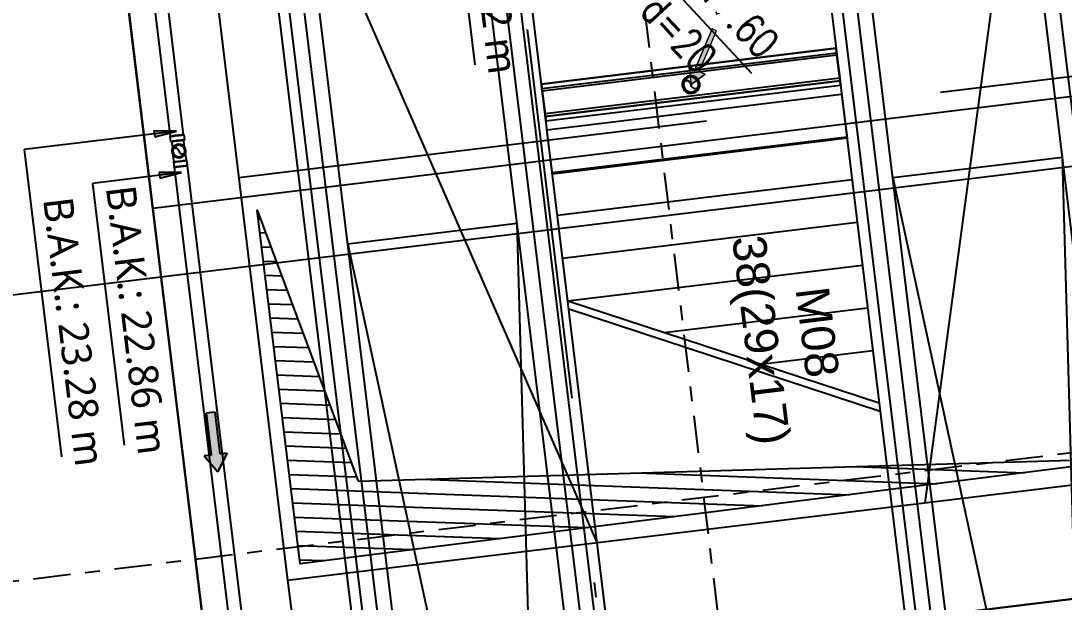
# Model space of a CAD drawing. Header units: millimetres. Extents: x 400382 to 401276, y 4543898 to 4544126.
# Drawn here: x 400469.96 to 400476.99, y 4544082.59 to 4544086.5 of the extents above; entities that cross this region are included whole.
import ezdxf
from ezdxf.enums import TextEntityAlignment as Align

# ---------------------------------------------------------------- set-up
doc = ezdxf.new("R2010")
doc.units = ezdxf.units.MM
for name, pattern in [('ACAD_ISO05W100', [33, 24, -3, 0, -3, 0, -3]), ('AKS', [3, 2.5, -0.25, 0, -0.25]), ('CENTER', [2, 1.25, -0.25, 0.25, -0.25]), ('CONTINU', [0]), ('DASHDOT2', [0.5, 0.25, -0.125, 0, -0.125]), ('HIDDEN', [0.375, 0.25, -0.125]), ('HIDDEN2', [4.7625, 3.175, -1.5875])]:
    doc.linetypes.add(name, pattern=pattern)
doc.layers.add('A-DETL-GENF', color=92, linetype='Continuous', lineweight=9)
for name, color, linetype in [('aks prota', 2, 'AKS'), ('boşluk prota', 2, 'Continuous'), ('boşluk taraması prota', 252, 'Continuous'), ('iderzi_PROTA', 3, 'Continuous'), ('kiriş prota', 6, 'Continuous'), ('kolon tarama prota', 252, 'Continuous'), ('merdiven prota', 2, 'Continuous'), ('PRT-AL-TUNEL_EKSENI', 14, 'DASHDOT2'), ('prt-s-taxis', 7, 'Continuous'), ('skesit prota', 7, 'Continuous'), ('st-s_level (kot)', 6, 'Continuous'), ('st-s_levelmark (kot işareti)', 4, 'Continuous'), ('st_s_ölçü', 4, 'Continuous'), ('TARAMA', 8, 'Continuous'), ('temel prota', 6, 'Continuous')]:
    doc.layers.add(name, color=color, linetype=linetype)
doc.styles.add('OLCU', font='romanstw.shx')
doc.styles.add('PRT-MI-a_Arial', font='Arial.ttf', dxfattribs={"height": 30})
doc.styles.add('Segoe UI Light_1', font='', dxfattribs={"height": 200})
doc.styles.get('Segoe UI Light_1').set_extended_font_data('Segoe UI Light')

# ---------------------------------------------------------------- blocks, each defined once
blk = doc.blocks.new('Flow Direction - Flow Direction _25mm_-1035271-_17_70 m  ARA KAT')
at = {"layer": 'TARAMA'}
blk.add_hatch(color=256, dxfattribs=at).paths.add_polyline_path([(0, 0), (-117, -78), (-117, -30), (-400, -30), (-400, 30), (-117, 30), (-117, 78)], flags=0)
for p, q in [((0, 0), (-117, 78)), ((-117, 78), (-117, 30)), ((-117, 78), (0, 0)), ((-117, 30), (-117, 78)), ((-117, 30), (-400, 30)), ((-400, 30), (-400, -30)), ((-117, 30), (-400, 30)), ((-400, 30), (-400, -30)), ((-117, -78), (0, 0)), ((-117, -78), (0, 0)), ((-400, -30), (-117, -30)), ((-117, -30), (-400, -30)), ((-117, -30), (-117, -78)), ((-117, -30), (-117, -78))]:
    blk.add_line(p, q, dxfattribs=at)
blk = doc.blocks.new('Riser Direction1 - Flow Direction _25mm_ 2-2155046-_17_70 m  ARA KAT')
at = {"layer": 'A-DETL-GENF'}
blk.add_hatch(color=256, dxfattribs=at).paths.add_polyline_path([(0, 0), (118, 0), (96, -38.1), (354.9, -187.5), (339.8, -213.5), (81, -64.1), (59, -102.2)], flags=0)
for p, q in [((0, 0), (59, -102.2)), ((118, 0), (0, 0)), ((118, 0), (0, 0)), ((59, -102.2), (0, 0)), ((59, -102.2), (81, -64.1)), ((81, -64.1), (59, -102.2)), ((81, -64.1), (339.8, -213.5)), ((81, -64.1), (339.8, -213.5)), ((96, -38.1), (118, 0)), ((96, -38.1), (118, 0)), ((354.9, -187.5), (96, -38.1)), ((96, -38.1), (354.9, -187.5)), ((339.8, -213.5), (354.9, -187.5)), ((339.8, -213.5), (354.9, -187.5))]:
    blk.add_line(p, q, dxfattribs=at)
blk = doc.blocks.new('17.60 mekanik')
at = {"layer": 'kolon tarama prota'}
for points in [[(136860.78, 66060), (136850.37, 66049.02), (136853.56, 66046.7)], [(136883.54, 66043.51), (136873.12, 66032.53), (136876.32, 66030.21)]]:
    blk.add_hatch(color=256, dxfattribs=at).paths.add_polyline_path(points, flags=0)
for p, q in [((137122.64, 66423.45), (137005.08, 66261.65)), ((137005.08, 66261.65), (137122.64, 66423.45)), ((137007.51, 66259.89), (137125.06, 66421.69)), ((137007.51, 66259.89), (137125.06, 66421.69)), ((137007.51, 66259.89), (137125.06, 66421.69)), ((137007.51, 66259.89), (137125.06, 66421.69)), ((137008.75, 66258.99), (137126.31, 66420.79)), ((137008.75, 66258.99), (137126.31, 66420.79)), ((137122.64, 66423.45), (137122.64, 66423.45)), ((137122.64, 66423.45), (137125.06, 66421.69)), ((137125.06, 66421.69), (137122.64, 66423.45)), ((137125.06, 66421.69), (137125.06, 66421.69)), ((137125.06, 66421.69), (137126.31, 66420.79)), ((137140.43, 66410.52), (137125.06, 66421.69)), ((137125.06, 66421.69), (137125.06, 66421.69)), ((137126.31, 66420.79), (137126.31, 66420.79)), ((137126.31, 66420.79), (137138.82, 66411.7)), ((137021.26, 66249.9), (137138.82, 66411.7)), ((137021.26, 66249.9), (137138.82, 66411.7)), ((137140.43, 66410.52), (137022.88, 66248.72)), ((137022.88, 66248.72), (137140.43, 66410.52)), ((137022.88, 66248.72), (137140.43, 66410.52)), ((137022.88, 66248.72), (137140.43, 66410.52)), ((137025.3, 66246.96), (137142.86, 66408.76)), ((137025.3, 66246.96), (137142.86, 66408.76)), ((137138.82, 66411.7), (137138.82, 66411.7)), ((137138.82, 66411.7), (137140.43, 66410.52)), ((137140.43, 66410.52), (137140.43, 66410.52)), ((137140.43, 66410.52), (137142.86, 66408.76)), ((137142.86, 66408.76), (137140.43, 66410.52)), ((137140.43, 66410.52), (137140.43, 66410.52)), ((137142.86, 66408.76), (137142.86, 66408.76)), ((136821.77, 66341.65), (136964.98, 66237.6)), ((137005.08, 66261.65), (137007.51, 66259.89)), ((137007.51, 66259.89), (137005.08, 66261.65)), ((137005.08, 66261.65), (137005.08, 66261.65)), ((137007.51, 66259.89), (137007.51, 66259.89)), ((137007.51, 66259.89), (137022.88, 66248.72)), ((137008.75, 66258.99), (137007.51, 66259.89)), ((137007.51, 66259.89), (137007.51, 66259.89)), ((137021.26, 66249.9), (137008.75, 66258.99)), ((137008.75, 66258.99), (137008.75, 66258.99)), ((137022.88, 66248.72), (137021.26, 66249.9)), ((137021.26, 66249.9), (137021.26, 66249.9)), ((137022.88, 66248.72), (137022.88, 66248.72)), ((137022.88, 66248.72), (137025.3, 66246.96)), ((137025.3, 66246.96), (137022.88, 66248.72)), ((137022.88, 66248.72), (137022.88, 66248.72)), ((137025.3, 66246.96), (137025.3, 66246.96)), ((136865.84, 66061.88), (136707.39, 66177)), ((136702.1, 66169.72), (136860.55, 66054.6)), ((136860.78, 66060), (136800.03, 65976.39)), ((136860.78, 66060), (136850.37, 66049.02)), ((136853.56, 66046.7), (136860.78, 66060)), ((136850.37, 66049.02), (136853.56, 66046.7)), ((136882.86, 66049.65), (136880.03, 66051.71)), ((137269.87, 65768.38), (136882.82, 66049.59)), ((136883.54, 66043.51), (136848.03, 65994.63)), ((136883.54, 66043.51), (136873.12, 66032.53)), ((136874.65, 66044.3), (136877.48, 66042.25)), ((136876.32, 66030.21), (136883.54, 66043.51)), ((136877.53, 66042.31), (137264.58, 65761.1)), ((136873.12, 66032.53), (136876.32, 66030.21)), ((136848.03, 65994.63), (136991.72, 65890.24)), ((136800.03, 65976.39), (136968.66, 65853.87))]:
    blk.add_line(p, q, dxfattribs=at)
at = {"layer": 'kolon tarama prota', "extrusion": (0, 0, -1)}
for p, q in [((136865.89, 66061.95), (136868.72, 66059.89)), ((136863.33, 66052.48), (136860.5, 66054.54))]:
    blk.add_line(p, q, dxfattribs=at)
at = {"layer": 'kolon tarama prota', "extrusion": (0, 0, -1), "flags": 128}
for points in [[(-136874.08, 66055.4), (-136872.27, 66056.14), (-136870.32, 66055.95), (-136868.68, 66054.88), (-136868.36, 66054.49)], [(-136874.08, 66055.4), (-136873.7, 66055.67), (-136872.61, 66056.47), (-136870.95, 66057.67), (-136868.95, 66059.13), (-136868.43, 66059.5)], [(-136874.99, 66049.68), (-136875.73, 66051.49), (-136875.54, 66053.43), (-136874.47, 66055.07), (-136874.08, 66055.4)], [(-136863.62, 66052.87), (-136865.66, 66051.39), (-136867.43, 66050.1), (-136868.68, 66049.2), (-136869.24, 66048.79), (-136869.27, 66048.77)], [(-136868.36, 66054.49), (-136867.62, 66052.68), (-136867.81, 66050.73), (-136868.87, 66049.09), (-136869.27, 66048.77)], [(-136869.27, 66048.77), (-136871.08, 66048.03), (-136873.02, 66048.22), (-136874.66, 66049.28), (-136874.99, 66049.68)]]:
    blk.add_lwpolyline(points, dxfattribs=at)
at = {"layer": 'kolon tarama prota', "flags": 128}
for points in [[(136868.38, 66054.52), (136869.87, 66055.78), (136871.78, 66056.21), (136873.67, 66055.7), (136874.1, 66055.42)], [(136874.1, 66055.42), (136874.48, 66055.15), (136875.57, 66054.35), (136877.23, 66053.15), (136879.23, 66051.7), (136879.75, 66051.32)], [(136874.1, 66055.42), (136875.36, 66053.93), (136875.79, 66052.02), (136875.28, 66050.13), (136875.01, 66049.7)], [(136869.29, 66048.8), (136868.02, 66050.29), (136867.6, 66052.2), (136868.11, 66054.09), (136868.38, 66054.52)], [(136875.01, 66049.7), (136873.51, 66048.44), (136871.6, 66048.01), (136869.71, 66048.52), (136869.29, 66048.8)], [(136874.93, 66044.69), (136872.89, 66046.18), (136871.12, 66047.46), (136869.87, 66048.37), (136869.31, 66048.78), (136869.29, 66048.8)]]:
    blk.add_lwpolyline(points, dxfattribs=at)
at = {"layer": 'kolon tarama prota'}
for centre, radius, start, end in [((137073.97, 66335.21), 5.9, 144, 324), ((137073.97, 66335.21), 5, 54, 234), ((137073.97, 66335.21), 5, 54, 234), ((137073.97, 66335.21), 5.9, 324, 144), ((137073.97, 66335.21), 5, 234, 54), ((137073.97, 66335.21), 5, 234, 54), ((137075.7, 66337.59), 2.95, 234, 54), ((137072.24, 66332.82), 2.95, 54, 234), ((136871.69, 66052.11), 4.58, 324, 144), ((136871.69, 66052.11), 4.58, 324, 144), ((136871.69, 66052.11), 4.5, 324, 144), ((136871.69, 66052.11), 4.1, 324, 144), ((136873.02, 66053.93), 2.25, 234, 54), ((136871.69, 66052.11), 4.58, 144, 324), ((136871.69, 66052.11), 4.58, 144, 324), ((136871.69, 66052.11), 4.5, 144, 324), ((136871.69, 66052.11), 4.1, 144, 324), ((136870.37, 66050.29), 2.25, 54, 234)]:
    blk.add_arc(centre, radius, start, end, dxfattribs=at)
at = {"layer": 'kolon tarama prota', "extrusion": (0, 0, -1)}
for radius, start, end in [(4.58, 36, 216), (4.58, 36, 216), (4.1, 36, 216), (4.58, 216, 36), (4.58, 216, 36), (4.1, 216, 36)]:
    blk.add_arc((-136871.67, 66052.08), radius, start, end, dxfattribs=at)
for centre, major_axis, start_param, end_param in [((136863.19, 66058.24), (2.69, 3.7), 4.712389, 7.853982), ((136863.19, 66058.24), (2.69, 3.7), 1.570796, 4.712389), ((136866.03, 66056.19), (2.69, 3.7), 1.570796, 4.712389), ((136866.03, 66056.19), (2.41, 3.31), 1.570796, 4.712389), ((136866.03, 66056.19), (2.69, 3.7), 4.712389, 7.853982), ((136866.03, 66056.19), (2.41, 3.31), 4.712389, 7.853982)]:
    blk.add_ellipse(centre, major_axis=major_axis, ratio=0.009989, start_param=start_param, end_param=end_param, dxfattribs=at)
at = {"layer": 'kolon tarama prota'}
for centre, major_axis, start_param, end_param in [((136863.19, 66058.24), (2.65, 3.64), 1.570796, 3.141593), ((136863.19, 66058.24), (2.65, 3.64), 3.141593, 4.712389), ((136863.19, 66058.24), (2.65, 3.64), 0, 1.570796), ((136863.19, 66058.24), (2.65, 3.64), 4.712389, 6.283185), ((136877.34, 66048.01), (2.69, 3.7), 1.570796, 4.712389), ((136877.34, 66048.01), (2.41, 3.31), 1.570796, 4.712389), ((136877.34, 66048.01), (2.69, 3.7), 4.712389, 7.853982), ((136877.34, 66048.01), (2.41, 3.31), 4.712389, 7.853982), ((136880.17, 66045.95), (2.69, 3.7), 4.712389, 7.853982), ((136880.17, 66045.95), (2.65, 3.64), 0, 1.570796), ((136880.17, 66045.95), (2.65, 3.64), 4.712389, 6.283185), ((136880.17, 66045.95), (2.69, 3.7), 1.570796, 4.712389), ((136880.17, 66045.95), (2.65, 3.64), 1.570796, 3.141593), ((136880.17, 66045.95), (2.65, 3.64), 3.141593, 4.712389)]:
    blk.add_ellipse(centre, major_axis=major_axis, ratio=0.009989, start_param=start_param, end_param=end_param, dxfattribs=at)
for name, p, xscale, yscale, zscale, rotation in [('Riser Direction1 - Flow Direction _25mm_ 2-2155046-_17_70 m  ARA KAT', (137073.97, 66335.21), 0.09999999999999999, 0.09999999999999999, 0.09999999999999999, 143.9999999999989), ('Flow Direction - Flow Direction _25mm_-1035271-_17_70 m  ARA KAT', (137047.7, 65924.24), 0.1, 0.1, 0.1, 323.999999999999)]:
    blk.add_blockref(name, p, dxfattribs=dict(at, xscale=xscale, yscale=yscale, zscale=zscale, rotation=rotation))
at = {"layer": 'kolon tarama prota', "char_height": 20, "width": 213.1568, "attachment_point": 1, "rotation": 324, "line_spacing_factor": 1.142579, "style": 'Segoe UI Light_1'}
for s, insert in [('B.A.K.: 23.32 m', (136841.16, 66362.9)), ('B.A.K.: 22.86 m', (136867.9, 66015.53)), ('B.A.K.: 23.28 m', (136844.85, 65979.17))]:
    blk.add_mtext(s, dxfattribs=dict(at, insert=insert))
blk = doc.blocks.new('yürüyen mer 2')
at = {"color": 253}
blk.add_lwpolyline([(52650.96, 3429.07), (52650.96, 3599.07)], dxfattribs=at)
at = {"layer": 'st_s_ölçü', "color": 252, "ltscale": 0.1}
blk.add_line((53451.18, 3599.07), (53451.18, 3429.07), dxfattribs=at)
for points in [[(52650.96, 3599.07), (53472.18, 3599.07), (53472.18, 3429.07), (52650.96, 3429.07)], [(53349.48, 3599.07), (53349.48, 3591.57)], [(52650.96, 3591.57), (53396.48, 3591.57), (53396.48, 3581.82), (52650.96, 3581.82)], [(52650.96, 3571.57), (53349.48, 3571.57), (53349.48, 3581.82)], [(52650.96, 3529.07), (53109.28, 3571.57), (53109.28, 3456.57), (52650.96, 3499.07)], [(52650.96, 3456.57), (53349.48, 3456.57), (53349.48, 3446.32)], [(52650.96, 3436.57), (53396.48, 3436.57), (53396.48, 3446.32), (52650.96, 3446.32)], [(53349.48, 3429.07), (53349.48, 3436.57)]]:
    blk.add_lwpolyline(points, dxfattribs=at)
blk = doc.blocks.new('Stair_Anotation')
at = {"color": 0, "style": 'PRT-MI-a_Arial'}
blk.add_attdef('M.ADI', text='', height=0.2, dxfattribs=at).set_placement((0, 0), align=Align.BOTTOM_CENTER)
blk.add_attdef('BAS.SAYI-(EN-RIHT)', text='', height=0.2, dxfattribs=at).set_placement((0, -0.08), align=Align.TOP_CENTER)
blk = doc.blocks.new('PLAN_KOT')
at = {"layer": 'st-s_levelmark (kot işareti)'}
h = blk.add_hatch(color=256, dxfattribs=at)
h.paths.add_polyline_path([(0, 17.5, 0.414214), (-17.5, 0), (0, 0)])
h.paths.add_polyline_path([(17.5, 0), (0, 0), (0, -17.5, 0.414214)])
for p, q in [((0, 25), (0, -25)), ((105, 0), (-25, 0))]:
    blk.add_line(p, q, dxfattribs=at)
blk.add_circle((0, 0), 17.5, dxfattribs=at)
at = {"layer": 'st-s_level (kot)', "color": 6, "style": 'OLCU', "width": 0.8}
for tag, p in [('KOT', (22.67, 9.78)), ('DÖŞEME_KALINLIĞI', (22.67, -27.63))]:
    blk.add_attdef(tag, p, '', height=20, dxfattribs=at)

msp = doc.modelspace()

# ---------------------------------------------------------------- hatches: boundary and pattern name
at = {"layer": 'boşluk taraması prota', "ltscale": 2}
h = msp.add_hatch(dxfattribs=at)
h.set_pattern_fill('ANSI31', color=256, scale=0.03, angle=-47.076006, style=0)
h.set_pattern_definition([(357.923994, (399687.36024, 4544268.005635), (0.003450452, 0.095187483), [])])
h.paths.add_polyline_path([(400472.23552, 4544083.40487), (400477.50125, 4544083.55826), (400471.84558, 4544082.84833), (400471.5546, 4544085.22738)])

# ---------------------------------------------------------------- linework, layer by layer
at = {"layer": 'aks prota', "ltscale": 10}
msp.add_line((400434.47543, 4544080.3555), (400480.83484, 4544085.98531), dxfattribs=at)
at = {"layer": 'boşluk prota', "ltscale": 0.05}
msp.add_lwpolyline([(400472.23552, 4544083.40487), (400477.50125, 4544083.55826), (400471.84558, 4544082.84833), (400471.5546, 4544085.22738)], close=True, dxfattribs=at)
at = {"layer": 'iderzi_PROTA', "linetype": 'ACAD_ISO05W100', "lineweight": 30, "ltscale": 2}
msp.add_lwpolyline([(400476.7335, 4544090.72545), (400470.28089, 4544089.94186), (400471.25659, 4544081.90731), (400477.7092, 4544082.6909)], dxfattribs=at)
at = {"layer": 'kiriş prota'}
msp.add_line((400471.76023, 4544082.73723), (400477.6172, 4544083.44849), dxfattribs=at)
for points in [[(400470.28089, 4544089.94186), (400471.25659, 4544081.90731), (400471.85223, 4544081.97964)], [(400470.9368, 4544089.51783), (400471.76023, 4544082.73723)], [(400470.85155, 4544085.24274), (400477.30415, 4544086.02633)]]:
    msp.add_lwpolyline(points, dxfattribs=at)
at = {"layer": 'kiriş prota', "linetype": 'HIDDEN2'}
for points in [[(400471.43103, 4544085.44802), (400477.28801, 4544086.15928)], [(400471.76023, 4544082.73723), (400471.85223, 4544081.97964), (400477.7092, 4544082.6909)]]:
    msp.add_lwpolyline(points, dxfattribs=at)
at = {"layer": 'merdiven prota', "color": 4}
for p, q in [((400476.83314, 4544089.07543), (400476.05357, 4544083.25861)), ((400473.84491, 4544082.99039), (400471.47252, 4544088.42444))]:
    msp.add_line(p, q, dxfattribs=at)
at = {"layer": 'merdiven prota', "linetype": 'HIDDEN', "ltscale": 10}
for p, q in [((400473.50743, 4544085.76939), (400475.49285, 4544086.0105)), ((400473.54239, 4544085.48151), (400475.52781, 4544085.72261)), ((400473.57735, 4544085.19362), (400475.56277, 4544085.43473)), ((400473.61231, 4544084.90574), (400475.59773, 4544085.14684)), ((400473.64727, 4544084.61785), (400475.63269, 4544084.85896)), ((400474.29759, 4544084.4047), (400475.66765, 4544084.57107)), ((400474.94791, 4544084.19154), (400475.70261, 4544084.28319))]:
    msp.add_line(p, q, dxfattribs=at)
for points in [[(400473.64727, 4544084.61785), (400475.74548, 4544083.93012)], [(400473.65393, 4544084.56305), (400475.75214, 4544083.87532)]]:
    msp.add_lwpolyline(points, dxfattribs=at)
at = {"layer": 'PRT-AL-TUNEL_EKSENI', "ltscale": 10}
for p, q in [((400484.74323, 4543992.83194), (400471.40995, 4544102.62669)), ((400434.82426, 4544077.48303), (400481.18367, 4544083.11283))]:
    msp.add_line(p, q, dxfattribs=at)
at = {"layer": 'skesit prota', "linetype": 'CENTER', "ltscale": 0.2}
for points in [[(400485.58366, 4544084.6312), (400436.7276, 4544078.6982), (400404.31018, 4544113.55421)], [(400471.97693, 4544104.59036), (400486.28628, 4543986.75803)]]:
    msp.add_lwpolyline(points, dxfattribs=at)
at = {"layer": 'temel prota', "color": 5}
msp.add_lwpolyline([(400475.49285, 4544086.0105), (400475.529, 4544085.71276), (400473.54359, 4544085.47165), (400473.50743, 4544085.76939)], close=True, dxfattribs=at)

# ---------------------------------------------------------------- block references
at = {"layer": 'merdiven prota', "xscale": 0.01, "yscale": 0.01, "zscale": 0.01, "rotation": 312.9239939588403}
msp.add_blockref('17.60 mekanik', (399055.2216, 4544638.04734), dxfattribs=at)
at = {"layer": 'prt-s-taxis'}
ref = msp.add_blockref('Stair_Anotation', (400475.15274, 4544084.37718), dxfattribs=dict(at, xscale=-1.125, yscale=1.125, zscale=1.125, rotation=276.9239939242059))
ref.add_attrib('M.ADI', 'M08', dxfattribs={"layer": '0', "color": 0, "height": 0.225, "rotation": 276.923994, "style": 'PRT-MI-a_Arial'}).set_placement((400475.15165, 4544084.38617), align=Align.BOTTOM_CENTER)
ref.add_attrib('BAS.SAYI-(EN-RIHT)', '38(29x17)', dxfattribs={"layer": '0', "color": 0, "height": 0.225, "rotation": 276.923994, "style": 'PRT-MI-a_Arial'}).set_placement((400475.06318, 4544084.36816), align=Align.TOP_CENTER)
at = {"layer": 'st-s_level (kot)', "linetype": 'CONTINU', "ltscale": 0.1, "xscale": 0.01, "yscale": 0.01, "zscale": 0.01, "rotation": 312.9239939588403}
msp.add_blockref('PLAN_KOT', (400474.17259, 4544086.91712), dxfattribs=at).add_auto_attribs({'KOT': '+17.60', 'DÖŞEME_KALINLIĞI': 'd=20'})
at = {"layer": 'st_s_ölçü', "linetype": 'CONTINU', "xscale": -0.01, "yscale": 0.01, "zscale": 0.01, "rotation": 276.9239939588566}
for p in [(400505.54953, 4543554.05852), (400501.87651, 4543553.61247)]:
    msp.add_blockref('yürüyen mer 2', p, dxfattribs=at)

doc.saveas('drawing.dxf')
